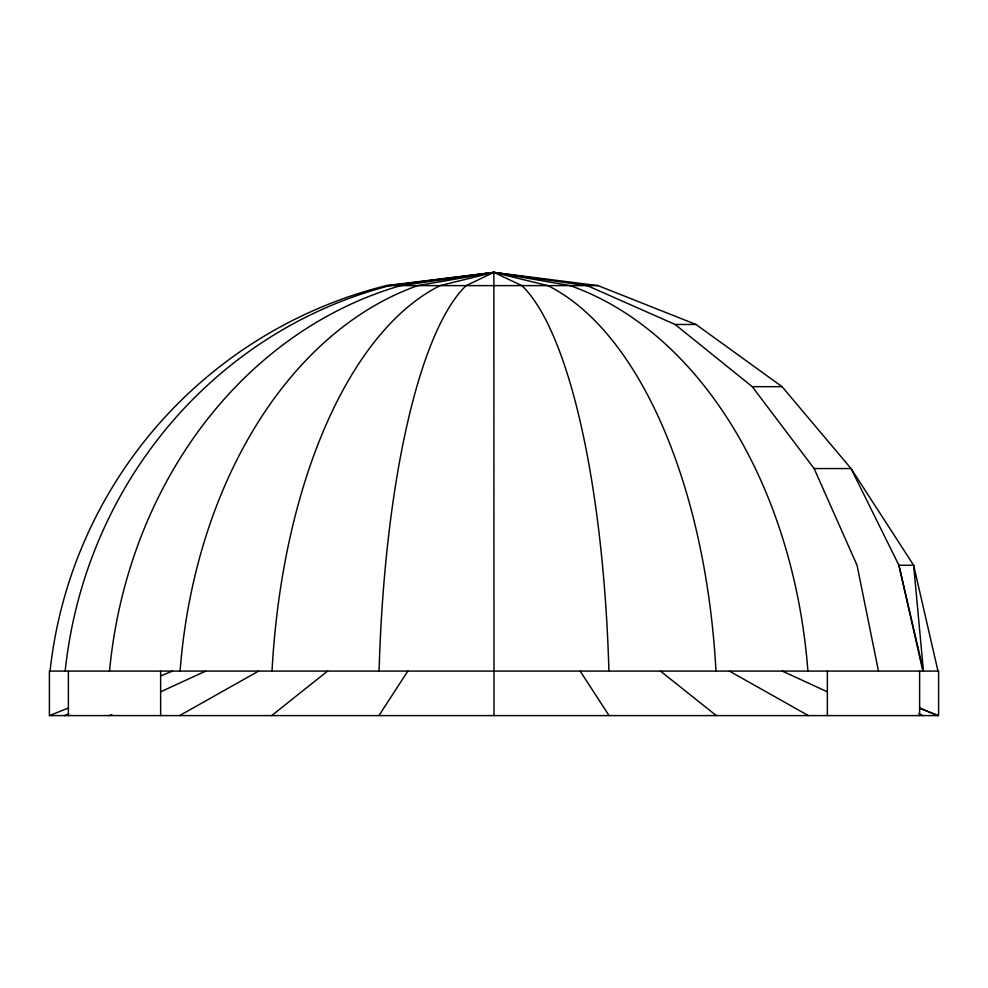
<?xml version="1.0" encoding="UTF-8"?>
<svg xmlns="http://www.w3.org/2000/svg" width="988" height="988" viewBox="0 0 988 988"><rect width="100%" height="100%" fill="white"/><g stroke="black" fill="none" stroke-linecap="round" stroke-linejoin="round"><path stroke-width="1.48" d="M378.935 715.596L407.834 671.087M271.7 715.596L327.547 671.087M179.618 715.596L258.609 671.087M160.834 691.724L205.702 671.087M64.553 715.596L68.814 713.83M161.081 675.767L172.443 671.087M49.4 715.596L938.6 715.596L938.6 671.087L49.4 671.087L49.4 715.596L68.011 708.174M108.964 715.596L111.903 714.719M50.055 671.087A446.786 446.786 0 0 1 386.308 285.594L493.852 272.404L598.024 285.618L696.021 324.472L782.064 386.679L851.051 468.559L913.641 565.26L937.983 671.087M386.308 285.618L598.024 285.618M65.183 671.087A446.786 431.571 90 0 1 389.976 285.594L493.852 272.404L587.255 285.618L675.125 324.472L696.021 324.472M675.125 324.472L752.263 386.679L782.064 386.679M752.263 386.679L814.124 468.559L851.051 468.559L898.919 565.26L923.447 671.087L913.641 565.26L898.919 565.26L922.841 671.087M919.544 708.075L937.983 715.596L919.519 708.075M782.298 671.087L827.166 691.724M918.692 713.632L922.841 715.596M729.391 671.087L808.382 715.596M660.453 671.087L716.3 715.596M580.166 671.087L609.065 715.596M814.124 468.559L857.041 565.26L878.493 671.087M919.618 671.087L919.618 715.596M827.364 671.087L827.364 715.596M494 715.596L493.852 272.404L400.745 285.618A446.786 386.938 -90 0 0 109.532 671.087M160.636 671.087L160.636 715.596M68.382 671.087L68.382 715.596M180.088 671.087A446.786 315.925 -90 0 1 417.85 285.594L493.852 272.404L570.15 285.618A446.786 315.925 -90 0 1 807.912 671.087M272.021 671.087A446.786 223.399 -90 0 1 440.154 285.594L493.852 272.404L547.846 285.618A446.786 223.399 -90 0 1 715.979 671.087M379.096 671.087A446.786 115.633 -90 0 1 466.126 285.594L493.852 272.404L521.874 285.618A446.786 115.633 90 0 1 608.904 671.087"/></g></svg>
